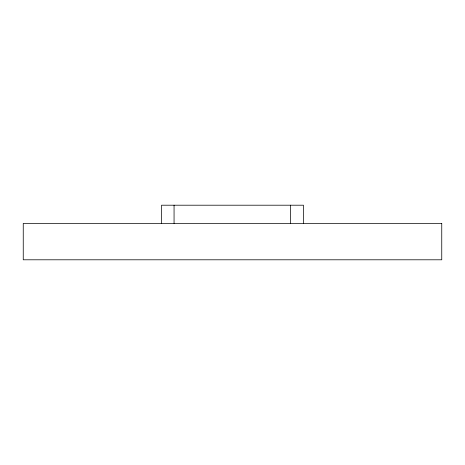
<?xml version="1.0" encoding="UTF-8"?>
<svg xmlns="http://www.w3.org/2000/svg" width="465" height="465" viewBox="0 0 465 465"><rect width="100%" height="100%" fill="white"/><g stroke="black" fill="none" stroke-linecap="round" stroke-linejoin="round"><path stroke-width="0.7" d="M303.465 223.403L303.465 205.205L161.535 205.205L161.535 223.403M290.41 205.205L290.41 223.403M174.061 205.205L174.061 223.403M441.75 223.403L23.25 223.403L23.25 259.796L441.75 259.796L441.75 223.403"/></g></svg>
